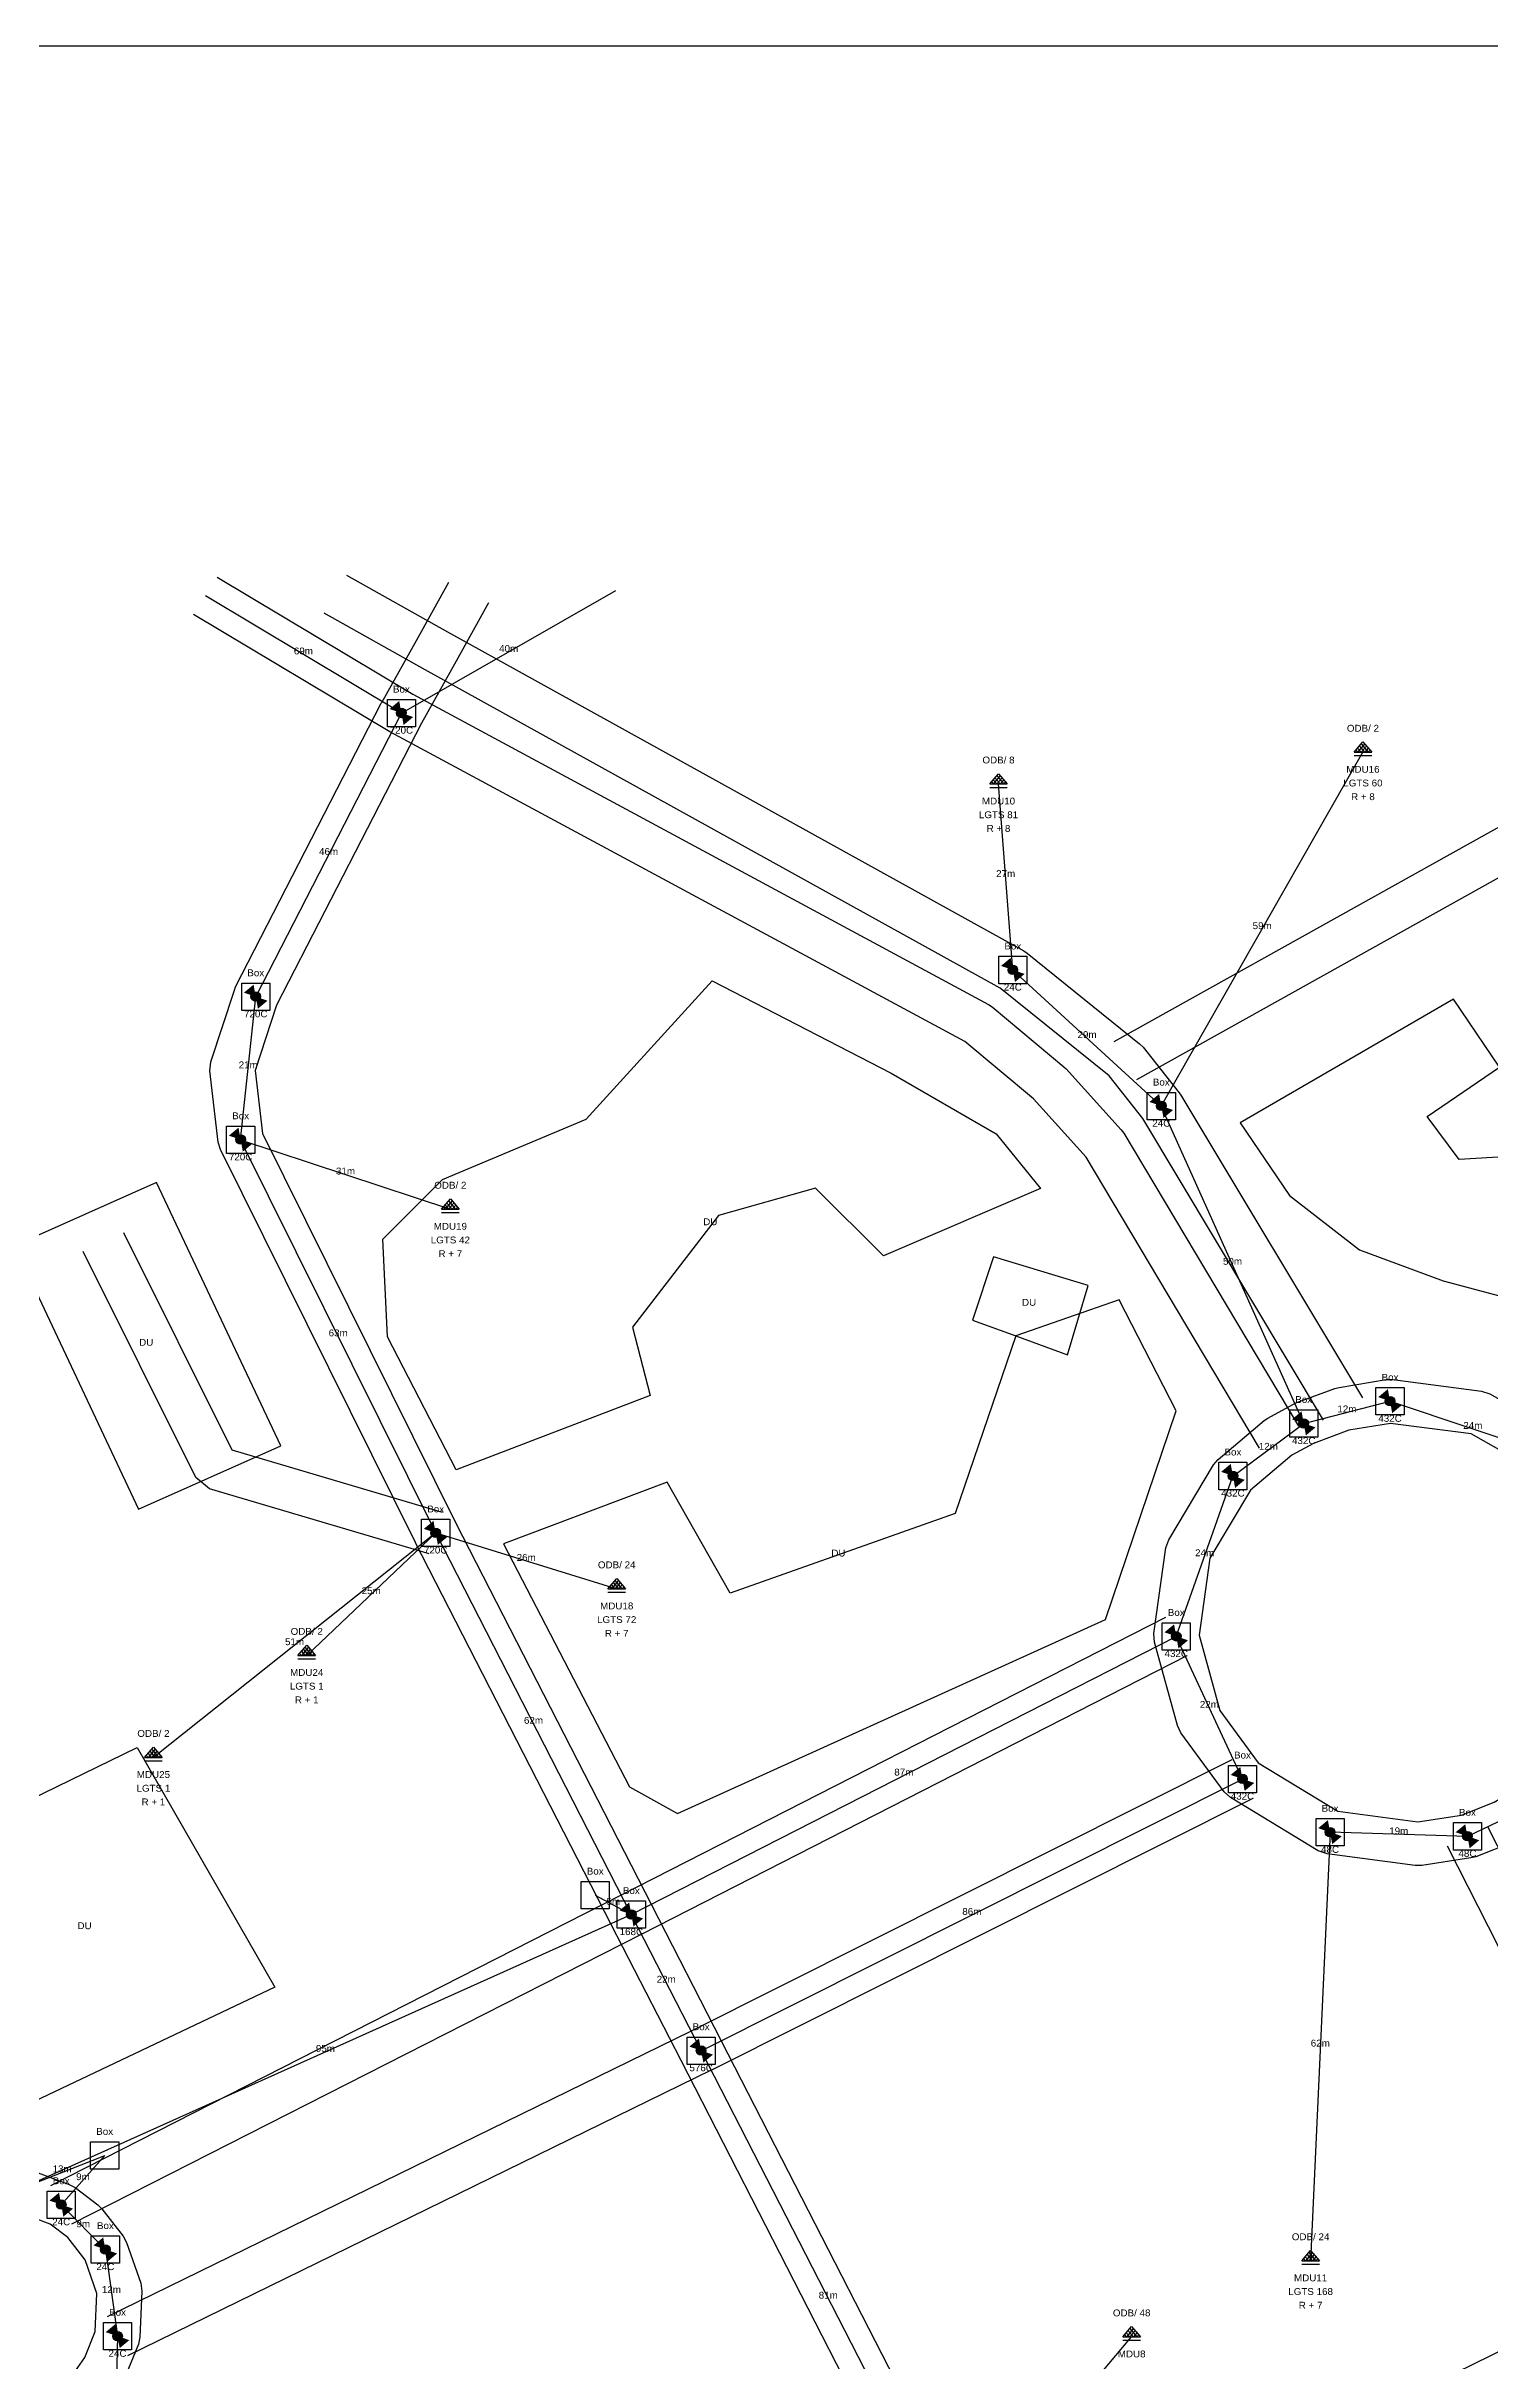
# Model space of a CAD drawing. Header units: millimetres. Extents: x -2012 to 1398, y -1200 to 746.
# Drawn here: x 742.4 to 978.3, y -64.3 to 313.8 of the extents above; entities that cross this region are included whole.
import ezdxf
from ezdxf.enums import TextEntityAlignment as Align

# ---------------------------------------------------------------- set-up
doc = ezdxf.new("R2010")
doc.units = ezdxf.units.MM
doc.styles.get("Standard").update_dxf_attribs({"font": 'arial.ttf'})

# ---------------------------------------------------------------- blocks, each defined once
blk = doc.blocks.new('big_block')
blk.add_lwpolyline([(558.28, -280.22), (1398.28, -280.22), (1398.28, 313.78), (558.28, 313.78)], close=True)
blk = doc.blocks.new('roads.block1.A4')
at = {"layer": 'roads', "color": 7}
for points in [[(51.04, -202.84), (27.07, -154.88), (-1.75, -97.2), (-7.34, -86.01), (-43.54, -13.56), (-53.49, 6.33), (-81.34, 62.08), (-81.36, 62.12), (-109.13, 119.55), (-109.43, 120.58), (-110.64, 131), (-110.51, 132.35), (-107.14, 142.82), (-106.96, 143.28), (-86.22, 184.71), (-86.16, 184.81), (-81.2, 193.91), (-76.61, 202.42)], [(-109.59, 203.16), (-81.74, 186.04), (0.25, 140.73), (0.78, 140.36), (10.96, 131.62), (11.28, 131.31), (19.13, 122.41), (19.49, 121.9), (44.37, 79.12)], [(-91.19, 203.44), (-76.8, 195.16), (5.28, 148.53), (5.74, 148.21), (21.75, 134.98), (22.25, 134.47), (27.38, 127.83), (27.61, 127.49), (53.47, 83.24)], [(18.12, 135.29), (138.16, 203.97)], [(-70.97, 199.38), (-75.57, 190.86), (-75.58, 190.85), (-80.52, 181.8), (-101.12, 140.63), (-104.2, 131.05), (-103.13, 121.85), (-75.6, 64.92), (-47.76, 9.19), (-37.82, -10.7), (-1.62, -83.15), (3.97, -94.34), (32.8, -152.02), (56.76, -199.98)], [(47.94, 80.01), (22.19, 124.08), (17.4, 130.27), (1.88, 143.1), (-79.97, 189.6), (-79.98, 189.61), (-94.38, 197.89)], [(141.34, 198.41), (21.3, 129.73)], [(38.83, 75.9), (14.12, 118.41), (6.62, 126.91), (-3.14, 135.29), (-84.9, 180.48), (-85.03, 180.55), (-112.94, 197.71)], [(-122.94, 107.42), (-107.48, 75.67), (-77.54, 66.57)], [(-79.41, 60.45), (-110.67, 69.95), (-112.62, 71.61), (-128.69, 104.62)], [(74.88, 18.33), (69.62, 16.22), (68.93, 16.03), (61.93, 14.92), (61, 14.91), (48.44, 16.61), (47.18, 17.06), (34.71, 24.84), (33.8, 25.69), (27.62, 34.31), (27.13, 35.36), (23.88, 47.56), (23.8, 48.81), (25.49, 61.33), (25.9, 62.51), (32.27, 73.44), (32.94, 74.25), (39.51, 79.93), (40.02, 80.29), (43.55, 82.29), (43.99, 82.5), (49.57, 84.62), (50.18, 84.78), (56.88, 85.91), (57.83, 85.93), (70.43, 84.23), (71.61, 83.83), (82.59, 77.46)], [(30.23, 48.59), (33.16, 37.57), (38.63, 29.94), (49.98, 22.86), (61.39, 21.32), (67.58, 22.3), (72.24, 24.17), (75.12, 25.97), (81.33, 31.06), (87.12, 40.93), (88.69, 52.38), (88.12, 56.51), (85.84, 63.08), (78.83, 72.24), (68.95, 77.97), (57.46, 79.52), (51.55, 78.52), (46.49, 76.6), (43.45, 74.88), (37.53, 69.76), (31.75, 59.84), (30.23, 48.59)], [(-133.28, -31.8), (-52.11, 10.59), (25.49, 51.22)], [(28.46, 45.55), (-49.14, 4.92), (-49.14, 4.92), (-130.32, -37.47)], [(-125.21, -50.98), (-42.13, -9.28), (34.94, 30.4)], [(37.87, 24.71), (-39.22, -14.98), (-39.25, -14.99), (-122.34, -56.7)], [(71.3, 20.61), (103.47, -44.29), (179.7, -198.45)], [(173.97, -201.29), (97.73, -47.13), (65.57, 17.77)], [(-0.33, -92.91), (99.16, -42.85), (99.39, -42.74), (107.4, -38.71), (174.02, -5.19)], [(-136.6, -29.37), (-130.66, -31.65), (-129.83, -32.11), (-126.6, -34.63), (-126.02, -35.22), (-122.97, -39.24), (-122.48, -40.15), (-120.47, -46.11), (-120.3, -47.27), (-120.58, -53.97), (-120.8, -55.01), (-122.63, -59.63)], [(-155.49, -51.7), (-154.22, -55.95), (-151.61, -59.71), (-146.92, -62.99), (-143.6, -64), (-138.98, -64.05), (-134.02, -62.38), (-129.78, -58.87), (-128.44, -56.94), (-126.95, -53.17), (-126.72, -47.6), (-128.38, -42.7), (-130.87, -39.42), (-133.39, -37.45), (-138.42, -35.52), (-142.19, -35.32), (-147.12, -36.6), (-151.7, -39.88), (-154.41, -43.93), (-155.39, -47.07), (-155.49, -51.7)]]:
    blk.add_lwpolyline(points, dxfattribs=at)
blk = doc.blocks.new('buildings.block2.A4')
at = {"layer": 'building', "color": 7}
for points in [[(-85.35, 92.16), (-86.01, 106.44), (-77.51, 115.13), (-57.05, 123.95), (-39.13, 144.18), (-13.61, 130.68), (1.33, 121.83), (7.66, 113.81), (-14.71, 104), (-24.4, 113.88), (-38.22, 109.9), (-50.45, 93.55), (-47.94, 83.59), (-75.54, 72.75), (-85.35, 92.16)], [(66.43, 141.5), (36.06, 123.42), (43.08, 112.8), (53.05, 104.85), (64.99, 100.34), (75.85, 97.39), (89.03, 96.24), (102.49, 97.17), (120.56, 103.6), (109.09, 128.03), (98.24, 120.97), (101.62, 112.72), (98.86, 111.11), (90.42, 116.84), (78.33, 118.74), (67.25, 118.06), (62.68, 124.33), (73.01, 131.58), (66.43, 141.5)], [(-138.45, 105.47), (-120.77, 67.01), (-100.54, 76.22), (-118.22, 114.7), (-138.45, 105.47)], [(-2.02, 94.62), (4.13, 92.29), (11.49, 89.52), (14.44, 99.66), (0.94, 103.87), (-2.02, 94.62)], [(-68.84, 61.9), (-50.88, 26.4), (-44.06, 22.55), (16.88, 50.88), (26.95, 81.37), (18.84, 97.59), (4.13, 92.29), (-4.5, 66.35), (-36.55, 54.7), (-45.51, 70.91), (-68.84, 61.9)], [(-155.18, 15.08), (-120.96, 32.18), (-101.38, -2.83), (-138.47, -20.91), (-155.18, 15.08)]]:
    blk.add_lwpolyline(points, dxfattribs=at)
at = {"color": 7}
for p in [(-39.18, 108.47), (6.21, 96.7), (-119.5, 90.86), (-20.94, 60.07), (-128.28, 5.63)]:
    blk.add_text('DU ', height=1, dxfattribs=at).set_placement(p, align=Align.CENTER)
blk = doc.blocks.new('The door')
at = {"color": 1, "lineweight": 30, "true_color": 0xff0000}
for p, q in [((-1.25, 0), (0, 1.5)), ((-1.25, 0), (1.25, 0)), ((-1.01, 0.29), (-0.76, 0)), ((-0.76, 0.59), (-0.26, 0)), ((0.25, 1.2), (-0.75, 0)), ((-0.5, 0.9), (0.24, 0)), ((-0.25, 1.2), (0.75, 0)), ((0.5, 0.9), (-0.24, 0)), ((0, 1.5), (1.25, 0)), ((0.76, 0.59), (0.26, 0)), ((1.01, 0.29), (0.76, 0)), ((-1.25, -0.5), (1.25, -0.5))]:
    blk.add_line(p, q, dxfattribs=at)
blk = doc.blocks.new('subscriber_dwelling.block2.A4')
for p in [(53.55, 177.57), (1.66, 172.93), (-76.39, 110.81), (-52.7, 55.35), (-96.84, 45.63), (-118.67, 30.72), (46.1, -42.81), (20.62, -53.93)]:
    blk.add_blockref('The door', p)
at = {"color": 7}
for s, p in [('ODB/ 2', (53.55, 180.57)), ('ODB/ 8', (1.66, 175.93)), ('MDU16', (53.55, 174.57)), ('LGTS 60', (53.55, 172.57)), ('R + 8', (53.55, 170.57)), ('LGTS 81', (1.66, 167.93)), ('MDU10', (1.66, 169.93)), ('R + 8', (1.66, 165.93)), ('ODB/ 2', (-76.39, 113.81)), ('MDU19', (-76.39, 107.81)), ('LGTS 42', (-76.39, 105.81)), ('R + 7', (-76.39, 103.81)), ('ODB/ 24', (-52.7, 58.35)), ('MDU18', (-52.7, 52.35)), ('ODB/ 2', (-96.84, 48.63)), ('LGTS 72', (-52.7, 50.35)), ('R + 7', (-52.7, 48.35)), ('MDU24', (-96.84, 42.63)), ('LGTS 1', (-96.84, 40.63)), ('R + 1', (-96.84, 38.63)), ('ODB/ 2', (-118.67, 33.72)), ('LGTS 1', (-118.67, 25.72)), ('MDU25', (-118.67, 27.72)), ('R + 1', (-118.67, 23.72)), ('ODB/ 24', (46.1, -39.81)), ('MDU11', (46.1, -45.81)), ('LGTS 168', (46.1, -47.81)), ('R + 7', (46.1, -49.81)), ('ODB/ 48', (20.62, -50.93)), ('MDU8', (20.62, -56.93))]:
    blk.add_text(s, height=1, dxfattribs=at).set_placement(p, align=Align.CENTER)
blk = doc.blocks.new('Closure')
at = {"lineweight": 25, "true_color": 0xff0000}
h = blk.add_hatch(color=1, dxfattribs=at)
h.paths.add_polyline_path([(0, 0.02), (-0.31, 1.77), (-1.68, 0.6)], flags=0)
h.paths.add_polyline_path([(1.68, -0.57), (0, 0.02), (0.31, -1.74)], flags=0)
h = blk.add_hatch(color=1, dxfattribs=at)
edge = h.paths.add_edge_path(flags=0)
edge.add_arc((0, 0.02), 0.685, 180, 360)
edge.add_arc((0, 0.02), 0.685, 0, 180)
at = {"color": 12, "lineweight": 25, "true_color": 0xcc0000}
for centre, radius in [((0, 0.02), 0.685), ((0, 0), 0.648)]:
    blk.add_circle(centre, radius, dxfattribs=at)
blk = doc.blocks.new('splicers.block2.A4')
for p in [(-83.36, 183.28), (3.7, 145.75), (-104.1, 141.84), (24.84, 125.87), (-106.25, 120.95), (57.41, 82.75), (45.12, 79.5), (35.04, 71.83), (-78.48, 63.51), (26.97, 48.39), (36.4, 27.56), (48.87, 19.78), (68.43, 19.19), (-50.62, 7.76), (-40.68, -12.13), (-131.8, -34.63), (-125.51, -41.18), (-123.78, -53.84)]:
    blk.add_blockref('Closure', p)
at = {"color": 7}
for s, p in [('720C', (-83.36, 180.28)), ('24C', (3.7, 142.75)), ('720C', (-104.1, 138.84)), ('24C', (24.84, 122.87)), ('720C', (-106.25, 117.95)), ('432C', (57.41, 79.75)), ('432C', (45.12, 76.5)), ('432C', (35.04, 68.83)), ('720C', (-78.48, 60.51)), ('432C', (26.97, 45.39)), ('432C', (36.4, 24.56)), ('48C', (48.87, 16.78)), ('48C', (68.43, 16.19)), ('168C', (-50.62, 4.76)), ('576C', (-40.68, -15.13)), ('24C', (-131.8, -37.63)), ('24C', (-125.51, -44.18)), ('24C', (-123.78, -56.84))]:
    blk.add_text(s, height=1, dxfattribs=at).set_placement(p, align=Align.CENTER)
blk = doc.blocks.new('box.block2.A4')
at = {"layer": 'roads', "color": 3}
for points in [[(-85.36, 181.28), (-85.36, 185.28), (-81.36, 185.28), (-81.36, 181.28), (-85.36, 181.28)], [(-85.36, 181.28), (-85.36, 185.28), (-81.36, 185.28), (-81.36, 181.28), (-85.36, 181.28)], [(1.7, 143.75), (1.7, 147.75), (5.7, 147.75), (5.7, 143.75), (1.7, 143.75)], [(-106.1, 139.84), (-106.1, 143.84), (-102.1, 143.84), (-102.1, 139.84), (-106.1, 139.84)], [(22.84, 123.87), (22.84, 127.87), (26.84, 127.87), (26.84, 123.87), (22.84, 123.87)], [(22.84, 123.87), (22.84, 127.87), (26.84, 127.87), (26.84, 123.87), (22.84, 123.87)], [(-108.25, 118.95), (-108.25, 122.95), (-104.25, 122.95), (-104.25, 118.95), (-108.25, 118.95)], [(-108.25, 118.95), (-108.25, 122.95), (-104.25, 122.95), (-104.25, 118.95), (-108.25, 118.95)], [(55.41, 80.75), (55.41, 84.75), (59.41, 84.75), (59.41, 80.75), (55.41, 80.75)], [(43.12, 77.5), (43.12, 81.5), (47.12, 81.5), (47.12, 77.5), (43.12, 77.5)], [(43.12, 77.5), (43.12, 81.5), (47.12, 81.5), (47.12, 77.5), (43.12, 77.5)], [(33.04, 69.83), (33.04, 73.83), (37.04, 73.83), (37.04, 69.83), (33.04, 69.83)], [(-80.48, 61.51), (-80.48, 65.51), (-76.48, 65.51), (-76.48, 61.51), (-80.48, 61.51)], [(-80.48, 61.51), (-80.48, 65.51), (-76.48, 65.51), (-76.48, 61.51), (-80.48, 61.51)], [(-80.48, 61.51), (-80.48, 65.51), (-76.48, 65.51), (-76.48, 61.51), (-80.48, 61.51)], [(-80.48, 61.51), (-80.48, 65.51), (-76.48, 65.51), (-76.48, 61.51), (-80.48, 61.51)], [(24.97, 46.39), (24.97, 50.39), (28.97, 50.39), (28.97, 46.39), (24.97, 46.39)], [(34.4, 25.56), (34.4, 29.56), (38.4, 29.56), (38.4, 25.56), (34.4, 25.56)], [(46.87, 17.78), (46.87, 21.78), (50.87, 21.78), (50.87, 17.78), (46.87, 17.78)], [(66.43, 17.19), (66.43, 21.19), (70.43, 21.19), (70.43, 17.19), (66.43, 17.19)], [(-57.76, 8.6), (-57.76, 12.6), (-53.76, 12.6), (-53.76, 8.6), (-57.76, 8.6)], [(-52.62, 5.76), (-52.62, 9.76), (-48.62, 9.76), (-48.62, 5.76), (-52.62, 5.76)], [(-52.62, 5.76), (-52.62, 9.76), (-48.62, 9.76), (-48.62, 5.76), (-52.62, 5.76)], [(-52.62, 5.76), (-52.62, 9.76), (-48.62, 9.76), (-48.62, 5.76), (-52.62, 5.76)], [(-42.68, -14.13), (-42.68, -10.13), (-38.68, -10.13), (-38.68, -14.13), (-42.68, -14.13)], [(-42.68, -14.13), (-42.68, -10.13), (-38.68, -10.13), (-38.68, -14.13), (-42.68, -14.13)], [(-127.61, -29.42), (-127.61, -25.42), (-123.61, -25.42), (-123.61, -29.42), (-127.61, -29.42)], [(-133.8, -36.63), (-133.8, -32.63), (-129.8, -32.63), (-129.8, -36.63), (-133.8, -36.63)], [(-127.51, -43.18), (-127.51, -39.18), (-123.51, -39.18), (-123.51, -43.18), (-127.51, -43.18)], [(-125.78, -55.84), (-125.78, -51.84), (-121.78, -51.84), (-121.78, -55.84), (-125.78, -55.84)]]:
    blk.add_lwpolyline(points, dxfattribs=at)
at = {"color": 3}
for p in [(-83.36, 186.28), (-83.36, 186.28), (3.7, 148.75), (-104.1, 144.84), (24.84, 128.87), (24.84, 128.87), (-106.25, 123.95), (-106.25, 123.95), (57.41, 85.75), (45.12, 82.5), (45.12, 82.5), (35.04, 74.83), (-78.48, 66.51), (-78.48, 66.51), (-78.48, 66.51), (-78.48, 66.51), (26.97, 51.39), (36.4, 30.56), (48.87, 22.78), (68.43, 22.19), (-55.76, 13.6), (-50.62, 10.76), (-50.62, 10.76), (-50.62, 10.76), (-40.68, -9.13), (-40.68, -9.13), (-125.61, -24.42), (-131.8, -31.63), (-125.51, -38.18), (-123.78, -50.84)]:
    blk.add_text('Box', height=1, dxfattribs=at).set_placement(p, align=Align.CENTER)
blk = doc.blocks.new('trench.block1.A4')
at = {"color": 3}
for points in [[(-83.36, 183.28), (-52.82, 201.17)], [(-83.36, 183.28), (-111.27, 200.43)], [(-104.1, 141.84), (-83.36, 183.28)], [(24.84, 125.87), (53.55, 177.57)], [(3.7, 145.75), (1.66, 172.93)], [(24.84, 125.87), (3.7, 145.75)], [(-106.25, 120.95), (-104.1, 141.84)], [(45.12, 79.5), (24.84, 125.87)], [(-106.25, 120.95), (-76.39, 110.81)], [(-78.48, 63.51), (-106.25, 120.95)], [(45.12, 79.5), (57.41, 82.75)], [(57.41, 82.75), (80.99, 74.69)], [(35.04, 71.83), (45.12, 79.5)], [(26.97, 48.39), (35.04, 71.83)], [(-78.48, 63.51), (-118.67, 30.72)], [(-78.48, 63.51), (-96.84, 45.63)], [(-78.48, 63.51), (-52.7, 55.35)], [(-50.62, 7.76), (-78.48, 63.51)], [(-50.62, 7.76), (26.97, 48.39)], [(36.4, 27.56), (26.97, 48.39)], [(-40.68, -12.13), (36.4, 27.56)], [(76.99, 23.36), (68.43, 19.19)], [(48.87, 19.78), (46.1, -42.81)], [(68.43, 19.19), (48.87, 19.78)], [(-55.76, 10.6), (-50.62, 7.76)], [(-137.74, -32.36), (-50.62, 7.76)], [(-50.62, 7.76), (-40.68, -12.13)], [(-40.68, -12.13), (-4.48, -84.58)], [(-137.74, -32.36), (-125.61, -27.42)], [(-125.61, -27.42), (-131.8, -34.63)], [(-131.8, -34.63), (-125.51, -41.18)], [(-125.51, -41.18), (-123.78, -53.84)], [(-123.78, -53.84), (-124.36, -79.08)], [(-4.48, -84.58), (20.62, -53.93)]]:
    blk.add_lwpolyline(points, dxfattribs=at)
for s, p in [('69m', (-97.31, 191.86)), ('40m', (-68.09, 192.22)), ('46m', (-93.73, 162.56)), ('27m', (2.68, 159.34)), ('59m', (39.2, 151.72)), ('29m', (14.27, 135.81)), ('21m', (-105.17, 131.39)), ('31m', (-91.32, 115.88)), ('50m', (34.98, 102.69)), ('63m', (-92.36, 92.23)), ('12m', (51.27, 81.13)), ('24m', (69.2, 78.72)), ('12m', (40.08, 75.67)), ('26m', (-65.59, 59.43)), ('24m', (31.01, 60.11)), ('25m', (-87.66, 54.57)), ('51m', (-98.57, 47.12)), ('62m', (-64.55, 35.63)), ('22m', (31.69, 37.97)), ('87m', (-11.82, 28.07)), ('19m', (58.65, 19.49)), ('5m', (-53.19, 9.18)), ('86m', (-2.14, 7.71)), ('22m', (-45.65, -2.19)), ('95m', (-94.18, -12.3)), ('62m', (47.48, -11.52)), ('13m', (-131.67, -29.89)), ('9m', (-128.7, -31.03)), ('9m', (-128.66, -37.91)), ('12m', (-124.65, -47.51)), ('81m', (-22.58, -48.35))]:
    blk.add_text(s, height=1, dxfattribs=at).set_placement(p, align=Align.CENTER)

msp = doc.modelspace()

# ---------------------------------------------------------------- block references
msp.add_blockref('big_block', (0, 0))
at = {"xscale": 1.14698558432, "yscale": 1.11786409288}
for name in ['roads.block1.A4', 'trench.block1.A4', 'box.block2.A4', 'splicers.block2.A4', 'subscriber_dwelling.block2.A4', 'buildings.block2.A4']:
    msp.add_blockref(name, (896, 0), dxfattribs=at)

doc.saveas('drawing.dxf')
